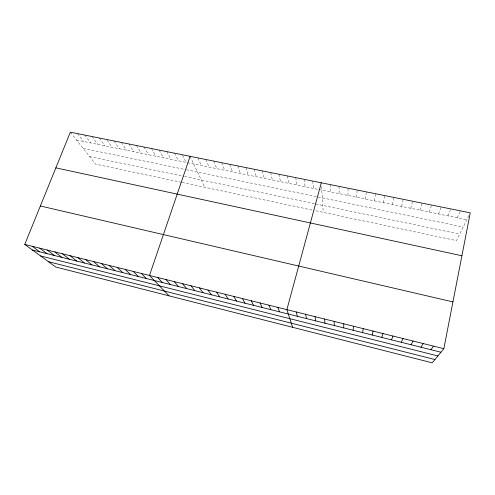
<?xml version="1.0" encoding="UTF-8"?>
<svg xmlns="http://www.w3.org/2000/svg" width="495" height="495" viewBox="0 0 495 495"><rect width="100%" height="100%" fill="white"/><g stroke="black" fill="none" stroke-linecap="round" stroke-linejoin="round"><path stroke-width="0.37" stroke-dasharray="2.48 1.86" d="M347.898 195.445L348.096 188.199M356.716 197.245L357.143 190.024M365.582 199.052L366.244 191.856M374.505 200.877L375.402 193.706M383.483 202.709L384.615 195.562M392.516 204.553L393.89 197.437M401.606 206.409L403.227 199.318M410.751 208.277L412.62 201.211M419.952 210.158L422.068 203.117M429.208 212.046L431.584 205.041M438.527 213.951L441.156 206.972M447.901 215.863L450.79 208.915M457.337 217.794L460.492 210.87M468.883 215.597L456.464 240.607L315.532 210.752M76.552 140.023L186.077 162.391L182.296 154.756M187.463 162.676L318.291 189.393M318.99 189.536L466.828 219.731M83.154 148.395L185.656 169.599M186.398 169.754L463.209 227.019M89.62 156.587L183.936 176.344M184.654 176.492L314.87 203.773M315.587 203.921L459.694 234.11M181.498 182.352L95.597 164.154L70.352 132.171M182.191 182.5L314.139 210.455M77.529 133.619L83.581 141.459M84.75 135.073L90.647 142.907M92.002 136.54L97.75 144.354M99.303 138.012L104.897 145.815M107.056 140.091L112.074 147.281M114.017 140.982L119.295 148.754M121.436 142.473L126.553 150.239M128.892 143.983L133.854 151.73M136.391 145.493L141.193 153.227M143.94 147.015L148.568 154.731M151.526 148.543L155.987 156.247M159.155 150.084L163.449 157.775M166.821 151.631L170.948 159.303M174.537 153.19L178.491 160.844M190.099 156.327L204.732 187.277M197.951 157.911L201.372 165.516M205.84 159.501L209.088 167.093M213.778 161.104L216.841 168.677M221.766 162.713L224.643 170.268M229.798 164.334L232.483 171.87M237.872 165.961L240.372 173.479M245.996 167.601L248.304 175.1M254.164 169.253L256.28 176.734M262.387 170.911L264.305 178.367M270.654 172.576L272.374 180.019M278.97 174.252L280.486 181.677M287.335 175.942L288.647 183.342M295.75 177.637L296.858 185.019M304.215 179.345L305.118 186.702M312.729 181.065L313.422 188.403M321.533 186.448L323.235 212.38M330.171 184.579L330.431 191.874M339.106 186.386L339.137 193.65"/><path stroke-width="0.74" d="M343.685 327.888L343.778 323.798M353.127 330.252L353.479 326.217M362.625 332.628L363.25 328.643M443.842 348.697L470.25 212.838L70.352 132.171L24.75 244.431L55.774 267.028L432.215 362.829L443.842 348.697L24.75 244.431M372.19 335.022L373.088 331.093M321.292 182.791L286.877 309.647L292.619 327.3M381.818 337.429L382.988 333.556M190.099 156.327L149.478 275.461L169.061 295.862M391.508 339.855L392.962 336.037M401.266 342.293L402.998 338.537M411.085 344.749L413.102 341.049M420.973 347.224L423.281 343.579M430.922 349.718L433.527 346.129M55.861 167.848L461.909 255.76M40.367 205.988L452.937 301.907M32.398 250L440.94 352.223M40.528 255.921L437.883 355.936M48.467 261.707L434.919 359.537M32.206 246.287L39.699 251.825M39.711 248.15L47.037 253.663M47.254 250.031L54.419 255.513M54.84 251.918L61.838 257.369M62.475 253.817L69.306 259.238M70.154 255.723L76.812 261.113M77.876 257.647L84.367 263.006M85.641 259.578L91.959 264.905M93.456 261.521L99.594 266.817M101.314 263.476L107.279 268.736M109.222 265.444L115.007 270.672M117.179 267.424L122.779 272.615M125.179 269.416L130.593 274.57M133.229 271.421L138.458 276.538M141.329 273.432L146.365 278.518M157.676 277.503L162.323 282.509M165.924 279.551L170.379 284.526M174.221 281.618L178.472 286.549M182.568 283.691L186.621 288.591M190.965 285.782L194.813 290.639M199.417 287.886L203.061 292.7M207.919 290.002L211.353 294.779M216.476 292.13L219.7 296.864M225.083 294.271L228.09 298.968M233.745 296.425L236.536 301.078M242.463 298.596L245.031 303.206M251.237 300.774L253.582 305.341M260.061 302.971L262.183 307.494M268.946 305.18L270.833 309.66M277.881 307.407L279.539 311.838M296.202 311.968L297.384 316.305M305.594 314.3L306.529 318.588M315.043 316.651L315.723 320.89M324.559 319.021L324.986 323.21M334.137 321.404L334.304 325.543"/></g></svg>
